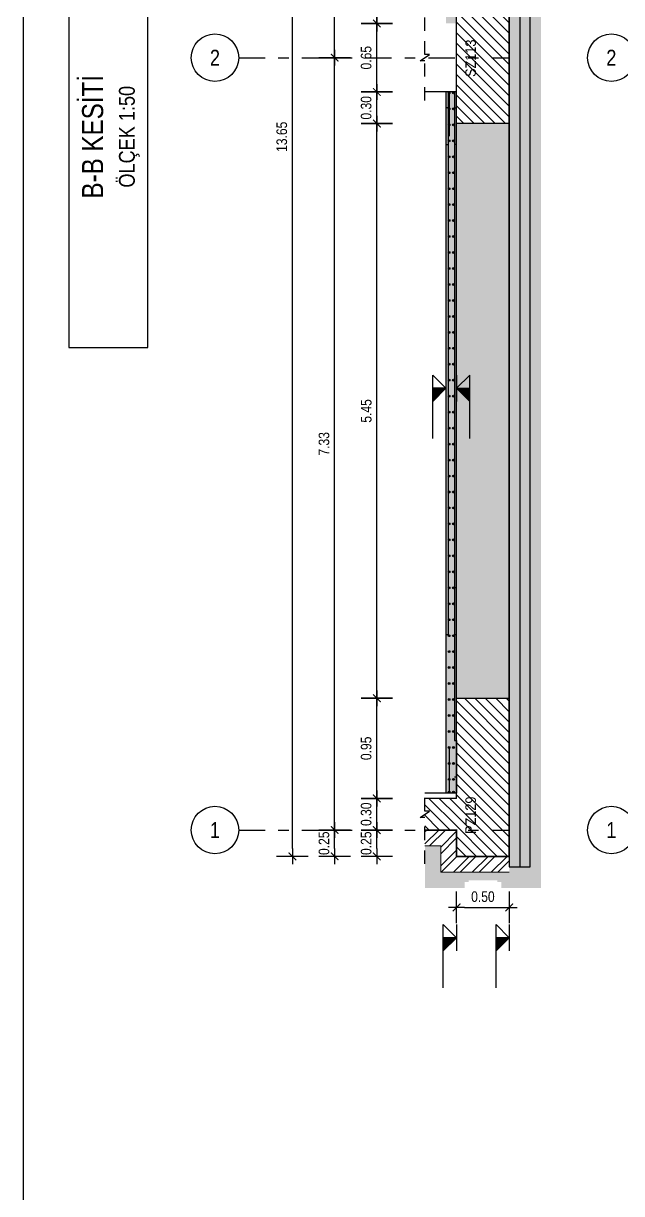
# Model space of a CAD drawing. Header units: metres. Extents: x 419734 to 420376, y 4564732 to 4565123.
# Drawn here: x 419805.8 to 419811.47, y 4565095.77 to 4565106.87 of the extents above; entities that cross this region are included whole.
import ezdxf
from ezdxf.enums import TextEntityAlignment as Align

# ---------------------------------------------------------------- set-up
doc = ezdxf.new("R2010")
doc.units = ezdxf.units.M
for name, pattern in [('ACA_TRATTO1', [1.5, 1, -0.5]), ('CONTINUA', [0]), ('HIDDEN', [0.5, 0.3, -0.2]), ('NASCOSTA', [0.375, 0.25, -0.125]), ('TRATTO-PUNTO', [1, 0.5, -0.25, 0, -0.25])]:
    doc.linetypes.add(name, pattern=pattern)
doc.layers.get('Defpoints').update_dxf_attribs({"color": 5})
for name, color, linetype in [("07-ENTITA' COPRENTE", 7, 'Continuous'), ('07-SIMBOLI', 1, 'Continuous'), ('07-TITOLI', 4, 'CONTINUA'), ('SW_ASSI', 7, 'TRATTO-PUNTO'), ('SW_DIM', 33, 'Continuous'), ('SW_MAGRONE', 2, 'Continuous'), ('SW_QUOTE', 1, 'Continuous'), ('SW_ReteES', 7, 'Continuous'), ('SW_SEZIONI_CARPENTERIA', 4, 'Continuous'), ('SW_SOTTILE_02', 1, 'Continuous'), ('SW_TESTI', 2, 'Continuous'), ('SW_Tondini', 1, 'Continuous'), ('SW_TRATT_GRIGIO', 252, 'NASCOSTA'), ('SW_TRATTEGGIO_252', 252, 'Continuous'), ('SW_TRATTEGGIO_253', 253, 'Continuous'), ('SW_TXT_TESTI', 1, 'Continuous'), ('SW_VISTE', 1, 'Continuous')]:
    doc.layers.add(name, color=color, linetype=linetype)
doc.layers.add('SW_CONSTRUCTIONS', color=33, linetype='Continuous', plot=False)
doc.layers.add('SWS_GEN_Viste', color=1, linetype='Continuous', lineweight=9)
doc.layers.add('SWS_ZZZ_Lines', color=8, linetype='Continuous', lineweight=9)
doc.styles.add('ITALFERR', font='romans.shx', dxfattribs={"width": 0.8})
doc.styles.get("Standard").update_dxf_attribs({"font": 'arial.ttf'})
doc.styles.add('SWS', font='ARIALN.TTF')
doc.dimstyles.new('DIM-SW-50_m', dxfattribs={"dimtxt": 0.1, "dimasz": 0.075, "dimexe": 0.125, "dimexo": 0.125, "dimgap": 0.05, "dimtad": 1, "dimzin": 1, "dimdsep": 46, "dimtxsty": 'SWS', "dimblk1": 'D', "dimblk2": 'D', "dimsah": 1, "dimcen": 0.0075, "dimdle": 0.0625, "dimse1": 1, "dimse2": 1, "dimclrd": 256, "dimclre": 256, "dimclrt": 256, "dimazin": 0, "dimtfac": 0.75, "dimtmove": 1, "dimatfit": 3, "dimldrblk": 'D', "dimfxl": 0.125, "dimtvp": 1.5, "dimtolj": 1, "dimtzin": 0, "dimarcsym": 0})
pattern_1 = [(135, (419783.06544, 4565086.29963), (-0.04949747, -0.04949747), [])]

# ---------------------------------------------------------------- blocks, each defined once
blk = doc.blocks.new('*U14')
blk.add_hatch(color=256).paths.add_polyline_path([(-0.0025, 0.0025), (0, 0.0025), (0, 0)])
for p, q in [((-0.0095, 0.0025), (0.0025, 0.0025)), ((-0.0025, 0.0025), (0, 0)), ((0, 0), (0, 0.0025)), ((0.0025, 0.0025), (0, 0)), ((0.0025, 0), (-0.0025, 0))]:
    blk.add_line(p, q)
at = {"color": 2, "lineweight": 30, "flags": 104}
blk.add_attdef('QM', text='', height=0.0025, dxfattribs=at).set_placement((-0.001, 0.0033), align=Align.BOTTOM_RIGHT)
blk = doc.blocks.new('*U15')
blk.add_hatch(color=256).paths.add_polyline_path([(-0.0025, 0.0025), (0, 0.0025), (0, 0)])
for p, q in [((-0.0095, 0.0025), (0.0025, 0.0025)), ((-0.0025, 0.0025), (0, 0)), ((0, 0), (0, 0.0025)), ((0.0025, 0.0025), (0, 0)), ((0.0025, 0), (-0.0025, 0))]:
    blk.add_line(p, q)
at = {"color": 2, "lineweight": 30, "flags": 104}
blk.add_attdef('QM', text='', height=0.0025, dxfattribs=at).set_placement((-0.001, 0.0033), align=Align.BOTTOM_RIGHT)
blk = doc.blocks.new('D')
for p, q in [((0, 2), (0, -2)), ((-1, 0), (1, 0))]:
    blk.add_line(p, q)
at = {"const_width": 0.141}
blk.add_lwpolyline([(0.48, 0.48), (-0.48, -0.48)], dxfattribs=at)
blk = doc.blocks.new('*D60')
at = {"layer": 'Defpoints', "color": 0, "ltscale": 0.5, "transparency": 16777216}
for p in [(419809.907, 4565098.966), (419810.407, 4565098.966), (419810.407, 4565098.483)]:
    blk.add_point(p, dxfattribs=at)
at = {"layer": 'SW_DIM', "lineweight": -2, "ltscale": 0.5, "transparency": 16777216}
blk.add_line((419809.982, 4565098.483), (419810.332, 4565098.483), dxfattribs=at)
at = {"layer": 'SW_DIM', "lineweight": -2, "ltscale": 0.5, "transparency": 16777216, "xscale": 0.075, "yscale": 0.075, "zscale": 0.075, "rotation": 180}
blk.add_blockref('D', (419809.907, 4565098.483), dxfattribs=at)
at = {"layer": 'SW_DIM', "lineweight": -2, "ltscale": 0.5, "transparency": 16777216, "xscale": 0.075, "yscale": 0.075, "zscale": 0.075}
blk.add_blockref('D', (419810.407, 4565098.483), dxfattribs=at)
at = {"layer": 'SW_DIM', "ltscale": 0.5, "transparency": 16777216, "insert": (419810.157, 4565098.584), "char_height": 0.1, "attachment_point": 5, "style": 'SWS'}
blk.add_mtext('\\A1;0.50', dxfattribs=at)
blk = doc.blocks.new('*D61')
at = {"layer": 'Defpoints', "color": 0, "ltscale": 0.5, "transparency": 16777216}
for p in [(419809.151, 4565099.216), (419809.607, 4565099.216), (419809.907, 4565098.966)]:
    blk.add_point(p, dxfattribs=at)
at = {"layer": 'SW_DIM', "lineweight": -2, "ltscale": 0.5, "transparency": 16777216}
blk.add_line((419809.151, 4565099.041), (419809.151, 4565099.141), dxfattribs=at)
at = {"layer": 'SW_DIM', "lineweight": -2, "ltscale": 0.5, "transparency": 16777216, "xscale": 0.075, "yscale": 0.075, "zscale": 0.075}
for p, rotation in [((419809.151, 4565099.216), 90), ((419809.151, 4565098.966), 270)]:
    blk.add_blockref('D', p, dxfattribs=dict(at, rotation=rotation))
at = {"layer": 'SW_DIM', "ltscale": 0.5, "transparency": 16777216, "insert": (419809.05, 4565099.091), "char_height": 0.1, "attachment_point": 5, "rotation": 90, "style": 'SWS'}
blk.add_mtext('\\A1;0.25', dxfattribs=at)
blk = doc.blocks.new('*D62')
at = {"layer": 'Defpoints', "color": 0, "ltscale": 0.5, "transparency": 16777216}
for p in [(419809.151, 4565099.516), (419809.607, 4565099.516), (419809.607, 4565099.216)]:
    blk.add_point(p, dxfattribs=at)
at = {"layer": 'SW_DIM', "lineweight": -2, "ltscale": 0.5, "transparency": 16777216}
blk.add_line((419809.151, 4565099.291), (419809.151, 4565099.441), dxfattribs=at)
at = {"layer": 'SW_DIM', "lineweight": -2, "ltscale": 0.5, "transparency": 16777216, "xscale": 0.075, "yscale": 0.075, "zscale": 0.075}
for p, rotation in [((419809.151, 4565099.516), 90), ((419809.151, 4565099.216), 270)]:
    blk.add_blockref('D', p, dxfattribs=dict(at, rotation=rotation))
at = {"layer": 'SW_DIM', "ltscale": 0.5, "transparency": 16777216, "insert": (419809.05, 4565099.366), "char_height": 0.1, "attachment_point": 5, "rotation": 90, "style": 'SWS'}
blk.add_mtext('\\A1;0.30', dxfattribs=at)
blk = doc.blocks.new('*D63')
at = {"layer": 'Defpoints', "color": 0, "ltscale": 0.5, "transparency": 16777216}
for p in [(419809.151, 4565100.466), (419809.907, 4565100.466), (419809.607, 4565099.516)]:
    blk.add_point(p, dxfattribs=at)
at = {"layer": 'SW_DIM', "lineweight": -2, "ltscale": 0.5, "transparency": 16777216}
blk.add_line((419809.151, 4565099.591), (419809.151, 4565100.391), dxfattribs=at)
at = {"layer": 'SW_DIM', "lineweight": -2, "ltscale": 0.5, "transparency": 16777216, "xscale": 0.075, "yscale": 0.075, "zscale": 0.075}
for p, rotation in [((419809.151, 4565100.466), 90), ((419809.151, 4565099.516), 270)]:
    blk.add_blockref('D', p, dxfattribs=dict(at, rotation=rotation))
at = {"layer": 'SW_DIM', "ltscale": 0.5, "transparency": 16777216, "insert": (419809.05, 4565099.991), "char_height": 0.1, "attachment_point": 5, "rotation": 90, "style": 'SWS'}
blk.add_mtext('\\A1;0.95', dxfattribs=at)
blk = doc.blocks.new('*D64')
at = {"layer": 'Defpoints', "color": 0, "ltscale": 0.5, "transparency": 16777216}
for p in [(419809.151, 4565105.916), (419809.907, 4565105.916), (419809.907, 4565100.466)]:
    blk.add_point(p, dxfattribs=at)
at = {"layer": 'SW_DIM', "lineweight": -2, "ltscale": 0.5, "transparency": 16777216}
blk.add_line((419809.151, 4565100.541), (419809.151, 4565105.841), dxfattribs=at)
at = {"layer": 'SW_DIM', "lineweight": -2, "ltscale": 0.5, "transparency": 16777216, "xscale": 0.075, "yscale": 0.075, "zscale": 0.075}
for p, rotation in [((419809.151, 4565105.916), 90), ((419809.151, 4565100.466), 270)]:
    blk.add_blockref('D', p, dxfattribs=dict(at, rotation=rotation))
at = {"layer": 'SW_DIM', "ltscale": 0.5, "transparency": 16777216, "insert": (419809.051, 4565103.191), "char_height": 0.1, "attachment_point": 5, "rotation": 90, "style": 'SWS'}
blk.add_mtext('\\A1;5.45', dxfattribs=at)
blk = doc.blocks.new('*D65')
at = {"layer": 'Defpoints', "color": 0, "ltscale": 0.5, "transparency": 16777216}
for p in [(419809.151, 4565106.216), (419809.607, 4565106.216), (419809.907, 4565105.916)]:
    blk.add_point(p, dxfattribs=at)
at = {"layer": 'SW_DIM', "lineweight": -2, "ltscale": 0.5, "transparency": 16777216}
blk.add_line((419809.151, 4565105.991), (419809.151, 4565106.141), dxfattribs=at)
at = {"layer": 'SW_DIM', "lineweight": -2, "ltscale": 0.5, "transparency": 16777216, "xscale": 0.075, "yscale": 0.075, "zscale": 0.075}
for p, rotation in [((419809.151, 4565106.216), 90), ((419809.151, 4565105.916), 270)]:
    blk.add_blockref('D', p, dxfattribs=dict(at, rotation=rotation))
at = {"layer": 'SW_DIM', "ltscale": 0.5, "transparency": 16777216, "insert": (419809.05, 4565106.066), "char_height": 0.1, "attachment_point": 5, "rotation": 90, "style": 'SWS'}
blk.add_mtext('\\A1;0.30', dxfattribs=at)
blk = doc.blocks.new('*D66')
at = {"layer": 'Defpoints', "color": 0, "ltscale": 0.5, "transparency": 16777216}
for p in [(419809.151, 4565106.866), (419809.607, 4565106.866), (419809.607, 4565106.216)]:
    blk.add_point(p, dxfattribs=at)
at = {"layer": 'SW_DIM', "lineweight": -2, "ltscale": 0.5, "transparency": 16777216}
blk.add_line((419809.151, 4565106.291), (419809.151, 4565106.791), dxfattribs=at)
at = {"layer": 'SW_DIM', "lineweight": -2, "ltscale": 0.5, "transparency": 16777216, "xscale": 0.075, "yscale": 0.075, "zscale": 0.075}
for p, rotation in [((419809.151, 4565106.866), 90), ((419809.151, 4565106.216), 270)]:
    blk.add_blockref('D', p, dxfattribs=dict(at, rotation=rotation))
at = {"layer": 'SW_DIM', "ltscale": 0.5, "transparency": 16777216, "insert": (419809.05, 4565106.541), "char_height": 0.1, "attachment_point": 5, "rotation": 90, "style": 'SWS'}
blk.add_mtext('\\A1;0.65', dxfattribs=at)
blk = doc.blocks.new('*D67')
at = {"layer": 'Defpoints', "color": 0, "ltscale": 0.5, "transparency": 16777216}
for p in [(419809.151, 4565111.116), (419809.907, 4565111.116), (419809.607, 4565106.866)]:
    blk.add_point(p, dxfattribs=at)
at = {"layer": 'SW_DIM', "lineweight": -2, "ltscale": 0.5, "transparency": 16777216}
blk.add_line((419809.151, 4565106.941), (419809.151, 4565111.041), dxfattribs=at)
at = {"layer": 'SW_DIM', "lineweight": -2, "ltscale": 0.5, "transparency": 16777216, "xscale": 0.075, "yscale": 0.075, "zscale": 0.075}
for p, rotation in [((419809.151, 4565111.116), 90), ((419809.151, 4565106.866), 270)]:
    blk.add_blockref('D', p, dxfattribs=dict(at, rotation=rotation))
at = {"layer": 'SW_DIM', "ltscale": 0.5, "transparency": 16777216, "insert": (419809.05, 4565108.991), "char_height": 0.1, "attachment_point": 5, "rotation": 90, "style": 'SWS'}
blk.add_mtext('\\A1;4.25', dxfattribs=at)
blk = doc.blocks.new('*D71')
at = {"layer": 'Defpoints', "color": 0, "ltscale": 0.5, "transparency": 16777216}
for p in [(419808.751, 4565099.216), (419809.907, 4565099.216), (419809.907, 4565098.966)]:
    blk.add_point(p, dxfattribs=at)
at = {"layer": 'SW_DIM', "lineweight": -2, "ltscale": 0.5, "transparency": 16777216}
blk.add_line((419808.751, 4565099.041), (419808.751, 4565099.141), dxfattribs=at)
at = {"layer": 'SW_DIM', "lineweight": -2, "ltscale": 0.5, "transparency": 16777216, "xscale": 0.075, "yscale": 0.075, "zscale": 0.075}
for p, rotation in [((419808.751, 4565099.216), 90), ((419808.751, 4565098.966), 270)]:
    blk.add_blockref('D', p, dxfattribs=dict(at, rotation=rotation))
at = {"layer": 'SW_DIM', "ltscale": 0.5, "transparency": 16777216, "insert": (419808.65, 4565099.091), "char_height": 0.1, "attachment_point": 5, "rotation": 90, "style": 'SWS'}
blk.add_mtext('\\A1;0.25', dxfattribs=at)
blk = doc.blocks.new('*D72')
at = {"layer": 'Defpoints', "color": 0, "ltscale": 0.5, "transparency": 16777216}
for p in [(419808.751, 4565106.541), (419809.151, 4565106.541), (419809.907, 4565099.216)]:
    blk.add_point(p, dxfattribs=at)
at = {"layer": 'SW_DIM', "lineweight": -2, "ltscale": 0.5, "transparency": 16777216}
blk.add_line((419808.751, 4565099.291), (419808.751, 4565106.466), dxfattribs=at)
at = {"layer": 'SW_DIM', "lineweight": -2, "ltscale": 0.5, "transparency": 16777216, "xscale": 0.075, "yscale": 0.075, "zscale": 0.075}
for p, rotation in [((419808.751, 4565106.541), 90), ((419808.751, 4565099.216), 270)]:
    blk.add_blockref('D', p, dxfattribs=dict(at, rotation=rotation))
at = {"layer": 'SW_DIM', "ltscale": 0.5, "transparency": 16777216, "insert": (419808.65, 4565102.879), "char_height": 0.1, "attachment_point": 5, "rotation": 90, "style": 'SWS'}
blk.add_mtext('\\A1;7.33', dxfattribs=at)
blk = doc.blocks.new('*D73')
at = {"layer": 'Defpoints', "color": 0, "ltscale": 0.5, "transparency": 16777216}
for p in [(419808.751, 4565112.366), (419809.151, 4565112.366), (419809.151, 4565106.541)]:
    blk.add_point(p, dxfattribs=at)
at = {"layer": 'SW_DIM', "lineweight": -2, "ltscale": 0.5, "transparency": 16777216}
blk.add_line((419808.751, 4565106.616), (419808.751, 4565112.291), dxfattribs=at)
at = {"layer": 'SW_DIM', "lineweight": -2, "ltscale": 0.5, "transparency": 16777216, "xscale": 0.075, "yscale": 0.075, "zscale": 0.075}
for p, rotation in [((419808.751, 4565112.366), 90), ((419808.751, 4565106.541), 270)]:
    blk.add_blockref('D', p, dxfattribs=dict(at, rotation=rotation))
at = {"layer": 'SW_DIM', "ltscale": 0.5, "transparency": 16777216, "insert": (419808.65, 4565109.454), "char_height": 0.1, "attachment_point": 5, "rotation": 90, "style": 'SWS'}
blk.add_mtext('\\A1;5.82', dxfattribs=at)
blk = doc.blocks.new('*D75')
at = {"layer": 'Defpoints', "color": 0, "ltscale": 0.5, "transparency": 16777216}
for p in [(419808.351, 4565112.616), (419809.907, 4565112.616), (419809.907, 4565098.966)]:
    blk.add_point(p, dxfattribs=at)
at = {"layer": 'SW_DIM', "lineweight": -2, "ltscale": 0.5, "transparency": 16777216}
blk.add_line((419808.351, 4565099.041), (419808.351, 4565112.541), dxfattribs=at)
at = {"layer": 'SW_DIM', "lineweight": -2, "ltscale": 0.5, "transparency": 16777216, "xscale": 0.075, "yscale": 0.075, "zscale": 0.075}
for p, rotation in [((419808.351, 4565112.616), 90), ((419808.351, 4565098.966), 270)]:
    blk.add_blockref('D', p, dxfattribs=dict(at, rotation=rotation))
at = {"layer": 'SW_DIM', "ltscale": 0.5, "transparency": 16777216, "insert": (419808.25, 4565105.791), "char_height": 0.1, "attachment_point": 5, "rotation": 90, "style": 'SWS'}
blk.add_mtext('\\A1;13.65', dxfattribs=at)
blk = doc.blocks.new('*U17')
at = {"layer": 'SW_TESTI', "color": 3, "style": 'ITALFERR', "width": 0.8}
for tag, p in [('EVENTUALE_1', (0, -0.6)), ('EVENTUALE_2', (0, -1.25))]:
    blk.add_attdef(tag, text='', height=0.3, dxfattribs=at).set_placement(p, align=Align.CENTER)
at = {"layer": 'SW_TESTI', "color": 2, "style": 'ITALFERR', "width": 0.8}
blk.add_attdef('EVENTUALE_3', text='', height=0.3, dxfattribs=at).set_placement((0, -1.9), align=Align.CENTER)
at = {"color": 255}
blk.add_wipeout([(-4, 1.5), (-4, 0), (4, 0), (4, 1.5)], dxfattribs=at).dxf.layer = "07-ENTITA' COPRENTE"
at = {"layer": 'SW_SOTTILE_02', "ltscale": 0.02}
blk.add_lwpolyline([(-4, 0), (4, 0), (4, 1.5), (-4, 1.5)], close=True, dxfattribs=at)
at = {"layer": 'SW_TESTI', "color": 3, "style": 'ITALFERR', "width": 0.8}
blk.add_attdef('TITOLO', text='', height=0.4, dxfattribs=at).set_placement((0, 0.85), align=Align.CENTER)
at = {"layer": 'SW_TESTI', "color": 2, "style": 'ITALFERR', "width": 0.8}
blk.add_attdef('SCALA', text='', height=0.3, dxfattribs=at).set_placement((0, 0.25), align=Align.CENTER)
blk = doc.blocks.new('*U18')
blk.add_hatch(color=256).paths.add_polyline_path([(-0.0025, -0.0025), (0, -0.0025), (0, 0)])
for p, q in [((0.0025, 0), (-0.0025, 0)), ((-0.0025, -0.0025), (0, 0)), ((0, 0), (0, -0.0025)), ((0.0025, -0.0025), (0, 0)), ((-0.0095, -0.0025), (0.0025, -0.0025))]:
    blk.add_line(p, q)
at = {"color": 2, "lineweight": 30, "flags": 104}
blk.add_attdef('QM', text='', height=0.0025, dxfattribs=at).set_placement((-0.001, -0.0033), align=Align.TOP_RIGHT)
blk = doc.blocks.new('ACA_T1800200010118253Continuous100011500020001')
h = blk.add_hatch(color=253)
edge = h.paths.add_edge_path(flags=0)
edge.add_arc((0, 0), 0.009, 0, 360)
at = {"color": 0}
blk.add_circle((0, 0), 0.009, dxfattribs=at)
blk = doc.blocks.new('*U172')
blk.add_hatch(color=256).paths.add_polyline_path([(-0.0025, 0.0025), (0, 0.0025), (0, 0)])
for p, q in [((-0.0095, 0.0025), (0.0025, 0.0025)), ((-0.0025, 0.0025), (0, 0)), ((0, 0), (0, 0.0025)), ((0.0025, 0.0025), (0, 0)), ((0.0025, 0), (-0.0025, 0))]:
    blk.add_line(p, q)
at = {"color": 2, "lineweight": 30, "flags": 104}
blk.add_attdef('QM', text='', height=0.0025, dxfattribs=at).set_placement((-0.001, 0.0033), align=Align.BOTTOM_RIGHT)

msp = doc.modelspace()

# ---------------------------------------------------------------- hatches: boundary and pattern name
at = {"layer": 'SW_TRATTEGGIO_252'}
h = msp.add_hatch(dxfattribs=at)
h.set_pattern_fill('EARTH', color=256, scale=0.02, angle=135)
h.set_pattern_definition([(135, (419783.06544, 4565086.29963), (-0.17960512, 1e-17), [0.127, -0.127]), (135, (419783.03177, 4565086.26596), (-0.17960512, 1e-17), [0.127, -0.127]), (135, (419782.99809, 4565086.23228), (-0.17960512, 1e-17), [0.127, -0.127]), (225, (419782.97564, 4565086.23228), (-1e-17, -0.17960512), [0.127, -0.127]), (225, (419782.94196, 4565086.26596), (-1e-17, -0.17960512), [0.127, -0.127]), (225, (419782.90829, 4565086.29963), (-1e-17, -0.17960512), [0.127, -0.127])])
h.paths.add_polyline_path([(419810.02061, 4565098.7237), (419810.2936, 4565098.7237), (419810.2936, 4565098.74033), (419810.02061, 4565098.74033)], flags=17)
h.paths.add_polyline_path([(419810.2936, 4565098.53463), (419810.02061, 4565098.53463), (419810.02061, 4565098.53214), (419810.2936, 4565098.53214)])
h.paths.add_polyline_path([(419809.98264, 4565098.66639), (419809.98264, 4565098.7237), (419810.33156, 4565098.7237), (419810.33156, 4565098.66639), (419810.70656, 4565098.66639), (419810.70656, 4565112.91639), (419809.60656, 4565112.91639), (419809.60656, 4565112.51639), (419809.75656, 4565112.51639), (419809.75656, 4565112.76639), (419810.40656, 4565112.76639), (419810.40656, 4565112.71639), (419810.60656, 4565112.71639), (419810.60656, 4565098.96639), (419810.60656, 4565098.86639), (419810.40656, 4565098.86639), (419810.40656, 4565098.81639), (419809.75656, 4565098.81639), (419809.75656, 4565099.06639), (419809.60656, 4565099.06639), (419809.60656, 4565098.66639)])
h = msp.add_hatch(dxfattribs=at)
h.set_pattern_fill('AR-SAND', color=256, scale=0.0025)
h.set_pattern_definition([(37.5, (33.01234, 232.90297), (-0.00400007824, 0.1223533093323), [0, -0.09652, 0, -0.10795, 0, -0.1031875]), (7.5, (33.01234, 232.90297), (0.1123808207845, 0.179206275142), [0, -0.05207, 0, -0.086995, 0, -0.0333375]), (327.5, (32.93423, 232.90297), (0.1977480925604, 0.0003592961696), [0, -0.03175, 0, -0.1143, 0, -0.149225]), (317.5, (32.93423, 232.90297), (0.190889113118, 0.055732330814), [0, -0.015875, 0, -0.07493, 0, -0.085725])])
h.paths.add_polyline_path([(419810.50656, 4565112.71639), (419810.40656, 4565112.71639), (419810.40656, 4565112.61639), (419810.40656, 4565098.96639), (419810.40656, 4565098.86639), (419810.50656, 4565098.86639)])
at = {"layer": 'SW_TRATTEGGIO_252', "ltscale": 0.5}
h = msp.add_hatch(dxfattribs=at)
h.set_pattern_fill('AR-CONC', color=256, scale=0.00125, style=0)
h.set_pattern_definition([(50, (2.38136, 78.66993), (0.227730836245, -0.019923856924), [0.0238125, -0.2619375]), (355, (2.38136, 78.66993), (-0.044054276781, 0.238821056549), [0.01905, -0.209550730213]), (100.4514447, (2.40034, 78.66827), (0.183676558863, 0.21889718989), [0.020237511, -0.22261280575]), (46.1842, (2.38136, 78.73343), (0.338848801115, -0.052552909916), [0.03571875, -0.39290625]), (96.63555761, (2.4096, 78.72905), (0.296755167564, 0.309282655747), [0.030356278925, -0.3339195102]), (351.18415117, (2.38136, 78.73343), (0.29675516758, 0.309282655732), [0.028574958838, -0.3143246649]), (21, (2.41311, 78.71756), (0.1895179890864, -0.127831497734), [0.0238125, -0.2619375]), (326, (2.41311, 78.71756), (0.077252535435, 0.230234957653), [0.01905, -0.20955]), (71.451445, (2.4289, 78.7069), (0.266770524098, 0.102403461107), [0.020237511, -0.222612422]), (37.5, (2.381364, 78.66993), (0.0038607540632, 0.1056937985914), [0, -0.20701, 0, -0.212725, 0, -0.21034375]), (7.5, (2.38136, 78.66993), (0.083524578138, 0.1252257185226), [0, -0.121285, 0, -0.2022475, 0, -0.08016875]), (327.5, (2.31056, 78.66993), (0.1694882439586, -0.0071609299908), [0, -0.079375, 0, -0.24765, 0, -0.3286125]), (317.5, (2.27881, 78.66993), (0.1851614767325, 0.0317831137917), [0, -0.1031875, 0, -0.164465, 0, -0.2333625])])
h.paths.add_polyline_path([(419810.60656, 4565112.71639), (419810.50656, 4565112.71639), (419810.50656, 4565098.86639), (419810.60656, 4565098.86639)])
h = msp.add_hatch(dxfattribs=at)
h.set_pattern_fill('AR-CONC', color=256, scale=0.00125, style=0)
h.set_pattern_definition([(50, (33.01234, 232.90297), (0.227730836245, -0.019923856924), [0.0238125, -0.2619375]), (355, (33.01234, 232.90297), (-0.044054276781, 0.238821056549), [0.01905, -0.209550730213]), (100.4514447, (33.03132, 232.9013), (0.183676558863, 0.21889718989), [0.020237511, -0.22261280575]), (46.1842, (33.01234, 232.96647), (0.338848801115, -0.052552909916), [0.03571875, -0.39290625]), (96.63555761, (33.04058, 232.9621), (0.296755167564, 0.309282655747), [0.030356278925, -0.3339195102]), (351.18415117, (33.01234, 232.96647), (0.29675516758, 0.309282655732), [0.028574958838, -0.3143246649]), (21, (33.04409, 232.9506), (0.1895179890864, -0.127831497734), [0.0238125, -0.2619375]), (326, (33.0441, 232.9506), (0.077252535435, 0.230234957653), [0.01905, -0.20955]), (71.451445, (33.05988, 232.93994), (0.266770524098, 0.102403461107), [0.020237511, -0.222612422]), (37.5, (33.01234, 232.90297), (0.0038607540632, 0.1056937985914), [0, -0.20701, 0, -0.212725, 0, -0.21034375]), (7.5, (33.01234, 232.90297), (0.083524578138, 0.1252257185226), [0, -0.121285, 0, -0.2022475, 0, -0.08016875]), (327.5, (32.94154, 232.90297), (0.1694882439586, -0.0071609299908), [0, -0.079375, 0, -0.24765, 0, -0.3286125]), (317.5, (32.90979, 232.90297), (0.1851614767325, 0.0317831137917), [0, -0.1031875, 0, -0.164465, 0, -0.2333625])])
h.paths.add_polyline_path([(419810.40656, 4565111.11639), (419809.90656, 4565111.11639), (419809.90656, 4565107.41696), (419810.40656, 4565107.41696)])
h.paths.add_polyline_path([(419810.40656, 4565105.91639), (419809.90656, 4565105.91639), (419809.90656, 4565100.46639), (419810.40656, 4565100.46639)])
at = {"layer": 'SW_TRATTEGGIO_252'}
h = msp.add_hatch(dxfattribs=at)
h.set_pattern_fill('_USER', color=256, scale=0.07, angle=135, pattern_type=0)
h.set_pattern_definition(pattern_1)
h.paths.add_polyline_path([(419810.40656, 4565105.91639), (419809.90656, 4565105.91639), (419809.90656, 4565107.41639), (419810.40656, 4565107.41639)])
h = msp.add_hatch(dxfattribs=at)
h.set_pattern_fill('_USER', color=256, scale=0.07, angle=135, pattern_type=0)
h.set_pattern_definition(pattern_1)
h.paths.add_polyline_path([(419810.40656, 4565098.96639), (419809.90656, 4565098.96639), (419809.90656, 4565100.46639), (419810.40656, 4565100.46639)])
h = msp.add_hatch(dxfattribs=at)
h.set_pattern_fill('_USER', color=256, scale=0.07, angle=135, pattern_type=0)
h.set_pattern_definition(pattern_1)
h.paths.add_polyline_path([(419809.90656, 4565099.21639), (419809.60656, 4565099.21639), (419809.60656, 4565099.33639), (419809.56156, 4565099.33639), (419809.65156, 4565099.39639), (419809.60656, 4565099.39639), (419809.60656, 4565099.51639), (419809.90656, 4565099.51639)])
h = msp.add_hatch(dxfattribs=at)
h.set_pattern_fill('STEEL', color=256, scale=0.04)
h.set_pattern_definition([(45, (2.38136, 78.66993), (-0.0898025612107, 0.0898025612107), []), (45, (2.38136, 78.73343), (-0.0898025612107, 0.0898025612107), [])])
h.paths.add_polyline_path([(419809.90656, 4565098.96639), (419810.40656, 4565098.96639), (419810.40656, 4565098.81639), (419809.75656, 4565098.81639), (419809.75656, 4565099.06639), (419809.60656, 4565099.06639), (419809.60656, 4565099.21639), (419809.90656, 4565099.21639)])
at = {"layer": 'SW_TRATTEGGIO_253', "transparency": 33554495}
h = msp.add_hatch(color=150, dxfattribs=at)
h.dxf.hatch_style = 1
h.paths.add_polyline_path([(419809.90656, 4565106.21639), (419809.80656, 4565106.21639), (419809.80656, 4565100.0664), (419809.80656, 4565099.56639), (419809.90656, 4565099.56639)])
h.paths.add_polyline_path([(419809.80656, 4565106.86639), (419809.90656, 4565106.86639), (419809.90656, 4565112.06639), (419809.80656, 4565112.06639)])

# ---------------------------------------------------------------- linework, layer by layer
at = {"layer": '07-SIMBOLI', "color": 1}
for centre in [(419807.6158, 4565106.54139), (419811.37512, 4565106.54139), (419807.6158, 4565099.21639), (419811.37512, 4565099.21639)]:
    msp.add_circle(centre, 0.225, dxfattribs=at)
at = {"layer": 'Defpoints'}
for p, q in [((419809.83556, 4565106.21639), (419809.83556, 4565105.7964)), ((419809.83556, 4565099.9914), (419809.83556, 4565099.56639))]:
    msp.add_line(p, q, dxfattribs=at)
at = {"layer": 'SW_ASSI', "ltscale": 0.5}
for points in [[(419807.8408, 4565106.54139), (419810.40656, 4565106.54139)], [(419807.8408, 4565099.21639), (419810.40656, 4565099.21639)]]:
    msp.add_lwpolyline(points, dxfattribs=at)
at = {"layer": 'SW_CONSTRUCTIONS', "linetype": 'ACA_TRATTO1', "ltscale": 0.05, "flags": 128}
msp.add_lwpolyline([(419809.80656, 4565106.21639), (419809.80656, 4565105.71639)], dxfattribs=at)
at = {"layer": 'SW_MAGRONE'}
for p, q in [((419809.90656, 4565099.56639), (419809.90656, 4565112.06639)), ((419809.80656, 4565106.21639), (419809.80656, 4565099.56639))]:
    msp.add_line(p, q, dxfattribs=at)
msp.add_lwpolyline([(419810.40656, 4565105.91639), (419810.40656, 4565100.46639)], dxfattribs=at)
at = {"layer": 'SW_ReteES', "color": 7, "flags": 128}
for points in [[(419809.82656, 4565106.21639), (419809.82656, 4565101.06639), (419809.80656, 4565101.06639), (419809.80656, 4565099.56639)], [(419809.88656, 4565106.21639), (419809.88656, 4565100.0664), (419809.90656, 4565100.0664), (419809.90656, 4565099.56639)], [(419809.82656, 4565106.06639), (419809.80656, 4565106.06639)], [(419809.88656, 4565106.06639), (419809.90656, 4565106.06639)], [(419809.80656, 4565105.71639), (419809.82656, 4565105.71639)], [(419809.90656, 4565105.71639), (419809.88656, 4565105.71639)], [(419809.88656, 4565101.51639), (419809.90656, 4565101.51639)], [(419809.90656, 4565101.06639), (419809.88656, 4565101.06639)], [(419809.90656, 4565099.71639), (419809.88656, 4565099.71639)]]:
    msp.add_lwpolyline(points, dxfattribs=at)
at = {"layer": 'SW_SEZIONI_CARPENTERIA'}
for points in [[(419809.60656, 4565099.21639), (419809.90656, 4565099.21639), (419809.90656, 4565098.96639), (419810.40656, 4565098.96639), (419810.40656, 4565112.61639), (419809.90656, 4565112.61639), (419809.90656, 4565112.36639), (419809.60656, 4565112.36639)], [(419810.40656, 4565107.41696), (419810.40656, 4565105.91639)], [(419810.40656, 4565105.91639), (419809.90656, 4565105.91639)], [(419809.90656, 4565100.46639), (419810.40656, 4565100.46639)], [(419809.90656, 4565099.51639), (419809.90656, 4565100.46639)], [(419810.40656, 4565100.46639), (419810.40656, 4565098.96639)], [(419809.90656, 4565099.56639), (419809.60656, 4565099.56639)], [(419809.90656, 4565099.51639), (419809.60656, 4565099.51639)], [(419809.90656, 4565099.21639), (419809.60656, 4565099.21639)], [(419809.90656, 4565098.96639), (419809.90656, 4565099.21639)], [(419810.40656, 4565098.96639), (419809.90656, 4565098.96639)]]:
    msp.add_lwpolyline(points, dxfattribs=at)
at = {"layer": 'SW_TRATT_GRIGIO', "ltscale": 0.5}
for points in [[(419809.90656, 4565105.91639), (419809.90656, 4565107.41696)], [(419809.60656, 4565106.57139), (419809.60656, 4565106.94639)], [(419809.56156, 4565106.51139), (419809.65156, 4565106.57139)], [(419809.60656, 4565106.51139), (419809.56156, 4565106.51139)], [(419809.65156, 4565106.57139), (419809.60656, 4565106.57139)], [(419809.60656, 4565106.13639), (419809.60656, 4565106.51139)], [(419809.60656, 4565099.39639), (419809.60656, 4565099.59639)], [(419809.56156, 4565099.33639), (419809.65156, 4565099.39639)], [(419809.60656, 4565099.33639), (419809.56156, 4565099.33639)], [(419809.65156, 4565099.39639), (419809.60656, 4565099.39639)], [(419809.60656, 4565098.89568), (419809.60656, 4565099.33639)]]:
    msp.add_lwpolyline(points, dxfattribs=at)
at = {"layer": 'SW_VISTE'}
for points in [[(419810.40656, 4565098.96639), (419810.40656, 4565098.86639), (419810.60656, 4565098.86639), (419810.60656, 4565112.71639), (419810.40656, 4565112.71639), (419810.40656, 4565112.61639)], [(419810.50656, 4565112.71639), (419810.50656, 4565098.86639)], [(419809.90656, 4565106.21639), (419809.60656, 4565106.21639)]]:
    msp.add_lwpolyline(points, dxfattribs=at)
at = {"layer": 'SWS_GEN_Viste', "color": 9, "linetype": 'HIDDEN', "const_width": 0.015}
msp.add_lwpolyline([(419809.60656, 4565112.36639), (419809.90656, 4565112.36639), (419809.90656, 4565112.61639), (419810.40656, 4565112.61639), (419810.40656, 4565098.96639), (419809.90656, 4565098.96639), (419809.90656, 4565099.21639), (419809.60656, 4565099.21639)], dxfattribs=at)
at = {"layer": 'SWS_ZZZ_Lines', "lineweight": 5}
msp.add_lwpolyline([(419809.60656, 4565099.06639), (419809.75656, 4565099.06639), (419809.75656, 4565098.81639), (419810.40656, 4565098.81639)], dxfattribs=at)

# ---------------------------------------------------------------- block references
at = {"layer": '07-TITOLI'}
ref = msp.add_blockref('*U17', (419806.98045, 4565105.79139), dxfattribs=dict(at, xscale=0.5, yscale=0.5, zscale=0.5, rotation=90))
ref.add_attrib('TITOLO', 'B-B KESİTİ', dxfattribs={"layer": 'SW_TESTI', "color": 3, "height": 0.2, "rotation": 90, "style": 'SWS'}).set_placement((419806.55545, 4565105.79139), align=Align.CENTER)
ref.add_attrib('SCALA', 'ÖLÇEK 1:50', dxfattribs={"layer": 'SW_TESTI', "height": 0.15, "rotation": 90, "style": 'SWS'}).set_placement((419806.85545, 4565105.79139), align=Align.CENTER)
at = {"layer": 'SW_QUOTE', "ltscale": 0.5, "xscale": 50, "yscale": 50, "zscale": 50, "rotation": 90}
for name, p in [('*U172', (419809.80656, 4565103.40566)), ('*U18', (419809.90656, 4565103.40566)), ('*U14', (419809.90656, 4565098.1954)), ('*U15', (419810.40656, 4565098.1954))]:
    msp.add_blockref(name, p, dxfattribs=at)
at = {"layer": 'SW_Tondini', "rotation": 270}
for p in [(419809.83556, 4565106.20739), (419809.87729, 4565106.20739), (419809.83556, 4565106.05598), (419809.87729, 4565106.05598), (419809.83556, 4565105.90458), (419809.87729, 4565105.90458), (419809.83556, 4565105.75317), (419809.87729, 4565105.75317), (419809.83556, 4565105.60177), (419809.87729, 4565105.60177), (419809.83556, 4565105.45036), (419809.87729, 4565105.45036), (419809.83556, 4565105.29895), (419809.87729, 4565105.29895), (419809.83556, 4565105.14755), (419809.87729, 4565105.14755), (419809.83556, 4565104.99614), (419809.87729, 4565104.99614), (419809.83556, 4565104.84473), (419809.87729, 4565104.84473), (419809.83556, 4565104.69333), (419809.87729, 4565104.69333), (419809.83556, 4565104.54192), (419809.87729, 4565104.54192), (419809.83556, 4565104.39052), (419809.87729, 4565104.39052), (419809.83556, 4565104.23911), (419809.87729, 4565104.23911), (419809.83556, 4565104.0877), (419809.87729, 4565104.0877), (419809.83556, 4565103.9363), (419809.87729, 4565103.9363), (419809.83556, 4565103.78489), (419809.87729, 4565103.78489), (419809.83556, 4565103.63348), (419809.87729, 4565103.63348), (419809.83556, 4565103.48208), (419809.87729, 4565103.48208), (419809.83556, 4565103.33067), (419809.87729, 4565103.33067), (419809.83556, 4565103.17927), (419809.87729, 4565103.17927), (419809.83556, 4565103.02786), (419809.87729, 4565103.02786), (419809.83556, 4565102.87645), (419809.87729, 4565102.87645), (419809.83556, 4565102.72505), (419809.87729, 4565102.72505), (419809.83556, 4565102.57364), (419809.87729, 4565102.57364), (419809.83556, 4565102.42223), (419809.87729, 4565102.42223), (419809.83556, 4565102.27083), (419809.87729, 4565102.27083), (419809.83556, 4565102.11942), (419809.87729, 4565102.11942), (419809.83556, 4565101.96802), (419809.87729, 4565101.96802), (419809.83556, 4565101.81661), (419809.87729, 4565101.81661), (419809.83556, 4565101.6652), (419809.87729, 4565101.6652), (419809.83556, 4565101.5138), (419809.87729, 4565101.5138), (419809.83556, 4565101.36239), (419809.87729, 4565101.36239), (419809.83556, 4565101.21098), (419809.87729, 4565101.21098), (419809.83556, 4565101.05958), (419809.87729, 4565101.05958), (419809.83556, 4565100.90817), (419809.87729, 4565100.90817), (419809.83556, 4565100.75677), (419809.87729, 4565100.75677), (419809.83556, 4565100.60536), (419809.87729, 4565100.60536), (419809.83556, 4565100.45395), (419809.87729, 4565100.45395), (419809.83556, 4565100.30255), (419809.87729, 4565100.30255), (419809.83556, 4565100.15114), (419809.87729, 4565100.15114), (419809.83556, 4565099.99973), (419809.87729, 4565099.99973), (419809.83556, 4565099.84833), (419809.87729, 4565099.84833), (419809.83556, 4565099.69692), (419809.87729, 4565099.69692), (419809.83556, 4565099.57565), (419809.87729, 4565099.57565)]:
    msp.add_blockref('ACA_T1800200010118253Continuous100011500020001', p, dxfattribs=at)

# ---------------------------------------------------------------- texts
at = {"layer": 'SW_TXT_TESTI', "color": 4, "style": 'SWS'}
for s, p in [('2', (419807.6158, 4565106.54139)), ('2', (419811.37512, 4565106.54139)), ('1', (419807.6158, 4565099.21639)), ('1', (419811.37512, 4565099.21639))]:
    msp.add_text(s, height=0.15, rotation=0.110239, dxfattribs=at).set_placement(p, align=Align.MIDDLE_CENTER)
at = {"layer": 'SW_TXT_TESTI', "color": 2, "style": 'SWS', "width": 1.05}
for s, p in [('SZ113', (419810.09038, 4565106.35915)), ('PZ129', (419810.09038, 4565099.17949))]:
    msp.add_text(s, height=0.1, rotation=90, dxfattribs=at).set_placement(p)

# ---------------------------------------------------------------- dimensions: what is measured, and where the dimension line sits
at = {"layer": 'SW_DIM', "ltscale": 0.5}
for base, p1, p2, angle, picture, middle in [((419808.35144, 4565112.61639), (419809.90656, 4565098.96639), (419809.90656, 4565112.61639), 90, '*D75', (419808.25038, 4565105.79139)), ((419808.751439, 4565112.36639), (419809.151439, 4565106.541391), (419809.151439, 4565112.36639), 90, '*D73', (419808.650382, 4565109.45389)), ((419809.15144, 4565111.11639), (419809.60656, 4565106.86639), (419809.90656, 4565111.11639), 90, '*D67', (419809.05038, 4565108.99139)), ((419809.15144, 4565106.86639), (419809.60656, 4565106.21639), (419809.60656, 4565106.86639), 90, '*D66', (419809.05038, 4565106.54139)), ((419808.751439, 4565106.5413906), (419809.9065602, 4565099.2163905), (419809.1514389, 4565106.5413906), 90, '*D72', (419808.6503817, 4565102.8788906)), ((419809.15144, 4565105.91639), (419809.90656, 4565100.46639), (419809.90656, 4565105.91639), 90, '*D64', (419809.05059, 4565103.19139)), ((419809.15144, 4565100.46639), (419809.60656, 4565099.51639), (419809.90656, 4565100.46639), 90, '*D63', (419809.05038, 4565099.99139)), ((419810.40656, 4565098.48277), (419809.90656, 4565098.96639), (419810.40656, 4565098.96639), 180, '*D60', (419810.15656, 4565098.58383))]:
    dim = msp.add_linear_dim(base=base, p1=p1, p2=p2, angle=angle, dimstyle='DIM-SW-50_m', dxfattribs=at)
    dim.commit()
    dim.dimension.update_dxf_attribs({"geometry": picture, "text_midpoint": middle})
for base, p1, p2, picture, middle in [((419809.15144, 4565106.21639), (419809.90656, 4565105.91639), (419809.60656, 4565106.21639), '*D65', (419809.15144, 4565106.06639)), ((419809.15144, 4565099.51639), (419809.60656, 4565099.21639), (419809.60656, 4565099.51639), '*D62', (419809.15144, 4565099.36639)), ((419808.75144, 4565099.21639), (419809.90656, 4565098.96639), (419809.90656, 4565099.21639), '*D71', (419808.75144, 4565099.09139)), ((419809.15144, 4565099.21639), (419809.90656, 4565098.96639), (419809.60656, 4565099.21639), '*D61', (419809.15144, 4565099.09139))]:
    dim = msp.add_linear_dim(base=base, p1=p1, p2=p2, angle=90, dimstyle='DIM-SW-50_m', dxfattribs=at)
    dim.commit()
    dim.dimension.update_dxf_attribs({"geometry": picture, "text_midpoint": middle, "dimtype": 160})

# ---------------------------------------------------------------- next in the draw order: linework, layer by layer
msp.add_lwpolyline([(420103.04921, 4565080.80209), (419805.79921, 4565080.80209), (419805.79921, 4565122.85209)])

doc.saveas('drawing.dxf')
